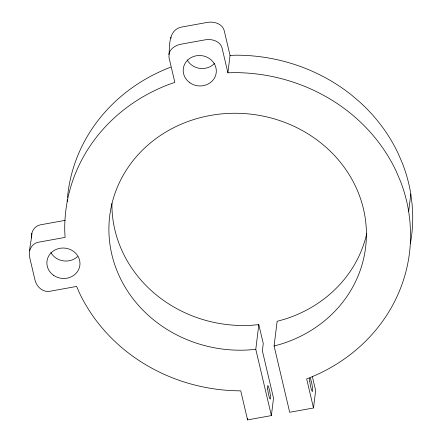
<?xml version="1.0" encoding="UTF-8"?>
<svg xmlns="http://www.w3.org/2000/svg" width="442" height="442" viewBox="0 0 442 442"><rect width="100%" height="100%" fill="white"/><g stroke="black" fill="none" stroke-linecap="round" stroke-linejoin="round"><path stroke-width="0.66" d="M65.195 220.348L40.15 224.879C35.951 225.713 32.835 229.243 31.83 233.31C31.531 241.426 28.553 249.537 29.724 257.653L35.012 280.101C36.498 286.56 42.603 292.389 49.554 291.328L76.626 286.427L79.09 292.184A173.131 158.893 7 0 0 240.735 390.844L247.57 419.9L271.382 415.591L273.521 398.17L262.366 350.788L263.261 343.528L258.813 324.638L251.393 325.29A128.909 118.307 7 0 1 111.931 203.469M31.83 233.31L31.586 237.895M29.691 250.736C30.697 246.669 33.807 243.133 38.012 242.299L65.09 237.404L64.747 231.26A173.131 158.893 7 0 1 168.64 84.549L174.85 82.4L168.96 57.383C169.778 45.67 167.733 29.012 182.999 26.807L207.287 22.415C213.707 21.26 222.072 23.443 224.149 30.36L230.039 55.377L227.901 72.803L234.569 72.615A173.131 158.893 7 0 1 396.214 171.281L400.391 181.032A173.131 158.893 7 0 1 408.673 211.431L409.983 221.796L410.557 232.205A173.131 158.893 7 0 1 306.665 378.916L313.505 407.972L289.692 412.276L274.095 346.009L277.128 321.323L284.239 319.351A128.909 118.307 7 0 0 366.727 233.663M271.382 415.591L255.785 349.318L258.813 324.638M247.57 419.9L247.735 418.557M313.505 407.972L315.643 390.546L312.378 376.678M408.673 211.431L410.811 194.01A173.131 158.893 7 0 0 402.529 163.612L398.353 153.855A173.131 158.893 7 0 0 359.876 102.135L351.478 94.991A173.131 158.893 7 0 0 236.713 55.195L230.039 55.377M168.805 54.565C169.794 48.769 175.463 45.266 180.855 44.233L205.149 39.835C211.563 38.681 219.934 40.863 222.011 47.78L227.901 72.803M274.095 346.009L281.206 344.031A128.909 118.307 7 0 0 329.063 150.059A128.909 118.307 7 0 0 116.837 188.463A128.909 118.307 7 0 0 248.36 349.976L255.785 349.318M410.811 194.01L412.121 204.375L412.695 214.784A173.131 158.893 7 0 1 410.452 243.26M170.943 37.139L171.004 38.266M214.536 63.388A16.575 15.21 7 0 1 187.181 60.007M77.477 256.636A16.575 15.21 7 0 1 50.852 252.531M67.173 201.486A173.131 158.893 7 0 1 67.311 199.541M67.477 197.596A173.131 158.893 7 0 1 170.778 67.129M189.916 82.792A16.575 15.21 7 0 0 216.21 72.77A16.575 15.21 7 0 0 193.154 56.642A16.575 15.21 7 0 0 189.916 82.792M53.587 275.316A16.575 15.21 7 0 0 79.875 265.294A16.575 15.21 7 0 0 56.819 249.166A16.575 15.21 7 0 0 53.587 275.316M309.798 381.402A6.801 0.867 79.7 0 0 312.35 391.424A6.801 0.867 79.7 0 0 311.317 381.363A6.801 0.867 79.7 0 0 309.798 381.402M267.675 389.021A6.801 0.867 79.7 0 0 270.228 399.049A6.801 0.867 79.7 0 0 269.195 388.988A6.801 0.867 79.7 0 0 267.675 389.021"/></g></svg>
